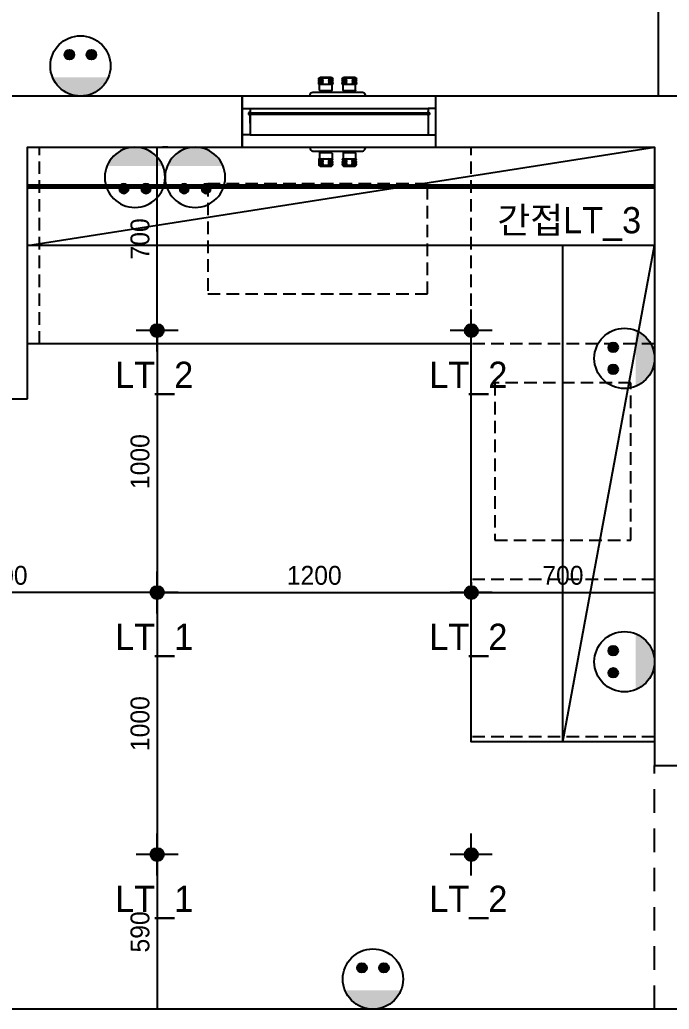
# Model space of a CAD drawing. Header units: millimetres. Extents: x 332171 to 384371, y 54317 to 89920.
# Drawn here: x 372525 to 375007, y 65689 to 69465 of the extents above; entities that cross this region are included whole.
import ezdxf

# ---------------------------------------------------------------- set-up
doc = ezdxf.new("R2010")
doc.units = ezdxf.units.MM
doc.header["$LTSCALE"] = 60
doc.linetypes.add('DH-HID2', pattern=[1.2, 0.8, -0.4])
doc.linetypes.add('HID', pattern=[2.5, 1.5, -1])
for name, color, linetype in [('04-WIN', 4, 'Continuous'), ('07-DIM WAL', 5, 'Continuous'), ('2CONTINUOUS', 2, 'Continuous'), ('3.기호.계단선', 30, 'Continuous'), ('F-DOOR', 6, 'Continuous'), ('fin', 5, 'Continuous'), ('FU-FURM', 251, 'DH-HID2'), ('RC-LIGHT', 7, 'Continuous'), ('설비', 140, 'Continuous')]:
    doc.layers.add(name, color=color, linetype=linetype)
doc.styles.add('YOURNAME', font='HY울릉도M.TTF')
doc.styles.add('코레일둥고', font='Korail_Round_Gothic_Medium.ttf')
doc.dimstyles.new('40', dxfattribs={"dimscale": 40, "dimtxt": 1.8, "dimasz": 0.9, "dimexe": 0.5, "dimexo": 1, "dimgap": 0.7, "dimtad": 1, "dimdec": 0, "dimzin": 0, "dimdsep": 46, "dimtxsty": 'YOURNAME', "dimblk": 'NONE', "dimcen": 0, "dimclrd": 1, "dimclre": 1, "dimclrt": 7, "dimadec": 0, "dimazin": 0, "dimtfac": 1, "dimtdec": 0, "dimtix": 1, "dimtmove": 2, "dimatfit": 3, "dimldrblk": 'NONE', "dimfxl": 1, "dimtolj": 1, "dimtzin": 0, "dimarcsym": 0})

# ---------------------------------------------------------------- blocks, each defined once
blk = doc.blocks.new('A$C004A4CAE')
at = {"layer": 'fin', "color": 6}
for p, q in [((36, 69), (36, 70)), ((84, 69), (36, 69)), ((51, 63), (36, 63)), ((51, 57), (36, 57)), ((51, 51), (36, 51)), ((36, 23), (36, 45)), ((84, 45), (36, 45)), ((82, 72), (38, 72)), ((84, 63), (69, 63)), ((84, 57), (69, 57)), ((84, 51), (69, 51)), ((84, 69), (84, 70)), ((84, 23), (84, 45)), ((126, 69), (126, 70)), ((174, 69), (126, 69)), ((141, 63), (126, 63)), ((141, 57), (126, 57)), ((141, 51), (126, 51)), ((174, 45), (126, 45)), ((126, 23), (126, 45)), ((172, 72), (128, 72)), ((174, 63), (159, 63)), ((174, 57), (159, 57)), ((174, 51), (159, 51)), ((174, 69), (174, 70)), ((174, 23), (174, 45)), ((0, 0), (0, 5)), ((200, 15), (10, 15)), ((82, 21), (38, 21)), ((43, 15), (43, 21)), ((77, 15), (77, 21)), ((172, 21), (128, 21)), ((133, 15), (133, 21)), ((167, 15), (167, 21)), ((210, 0), (210, 5))]:
    blk.add_line(p, q, dxfattribs=at)
for centre, radius, start, end in [((36, 66), 3, 90, 270), ((36, 60), 3, 90, 270), ((36, 54), 3, 90, 270), ((36, 48), 3, 90, 270), ((38, 70), 2, 90, 180), ((51, 66), 3, 90, 270), ((51, 60), 3, 90, 270), ((51, 54), 3, 90, 270), ((51, 48), 3, 90, 270), ((69, 66), 3, 270, 90), ((69, 60), 3, 270, 90), ((69, 54), 3, 270, 90), ((69, 48), 3, 270, 90), ((82, 70), 2, 0, 90), ((84, 66), 3, 270, 90), ((84, 60), 3, 270, 90), ((84, 54), 3, 270, 90), ((84, 48), 3, 270, 90), ((126, 66), 3, 90, 270), ((126, 60), 3, 90, 270), ((126, 54), 3, 90, 270), ((126, 48), 3, 90, 270), ((128, 70), 2, 90, 180), ((141, 66), 3, 90, 270), ((141, 60), 3, 90, 270), ((141, 54), 3, 90, 270), ((141, 48), 3, 90, 270), ((159, 66), 3, 270, 90), ((159, 60), 3, 270, 90), ((159, 54), 3, 270, 90), ((159, 48), 3, 270, 90), ((172, 70), 2, 0, 90), ((174, 66), 3, 270, 90), ((174, 60), 3, 270, 90), ((174, 54), 3, 270, 90), ((174, 48), 3, 270, 90), ((10, 5), 10, 90, 180), ((38, 23), 2, 180, 270), ((82, 23), 2, 270, 0), ((128, 23), 2, 180, 270), ((172, 23), 2, 270, 0), ((200, 5), 10, 0, 90)]:
    blk.add_arc(centre, radius, start, end, dxfattribs=at)
blk = doc.blocks.new('floorplan')
at = {"color": 8}
blk.add_lwpolyline([(381707.9, 102835.4), (381857.9, 102835.4), (381857.9, 101585.4), (381707.9, 101585.4)], close=True, dxfattribs=at)
at = {"layer": '04-WIN'}
blk.add_lwpolyline([(380117.9, 101390.4), (380857.9, 101390.4), (380857.9, 101585.4), (380117.9, 101585.4)], close=True, dxfattribs=at)
at = {"layer": '2CONTINUOUS'}
for p, q in [((380117.9, 101390.4), (380117.9, 101585.4)), ((380857.9, 101390.4), (380857.9, 101585.4)), ((381905.9, 101585.4), (380857.9, 101585.4)), ((379297.9, 100430.4), (379297.9, 101390.4)), ((379297.9, 101390.4), (380117.9, 101390.4)), ((380857.9, 101390.4), (381692.9, 101390.4)), ((381692.9, 101390.4), (381692.9, 99030.4)), ((378592.9, 100430.4), (379297.9, 100430.4)), ((381692.9, 99030.4), (381905.9, 99030.4)), ((384680.9, 98100.4), (378805.9, 98100.4))]:
    blk.add_line(p, q, dxfattribs=at)
blk.add_lwpolyline([(380117.9, 101585.4), (379097.9, 101585.4), (379097.9, 100630.4), (378592.9, 100630.4)], dxfattribs=at)
at = {"xscale": -1}
blk.add_blockref('A$C004A4CAE', (380587.1, 101585.4), dxfattribs=at)
at = {"rotation": 180}
blk.add_blockref('A$C004A4CAE', (380587.1, 101390.4), dxfattribs=at)
blk = doc.blocks.new('CJSWJD')
at = {"layer": '04-WIN', "linetype": 'Continuous'}
for p, q in [((373375.4, 69126.2), (373405.4, 69126.2)), ((373375.4, 69117.2), (373375.4, 69126.2)), ((373405.4, 69112), (373399.8, 69110.2)), ((373399.8, 69110.2), (373399.8, 69103.8)), ((373401.9, 69109), (373401.9, 69105)), ((374088.8, 69109), (373401.9, 69109)), ((373401.9, 69105), (374088.8, 69105)), ((373405.4, 69126.2), (373405.4, 69112)), ((373405.4, 69126.2), (374085.4, 69126.2)), ((373405.4, 69112.8), (373408.1, 69111.4)), ((373408.1, 69111.4), (373408.6, 69110.4)), ((373408.6, 69110.4), (373409.2, 69109)), ((373408.6, 69103.6), (373409.2, 69105)), ((374082.1, 69110.4), (374081.5, 69109)), ((374082.1, 69103.6), (374081.5, 69105)), ((374082.6, 69111.4), (374082.1, 69110.4)), ((374085.4, 69112.8), (374082.6, 69111.4)), ((374085.4, 69126.2), (374085.4, 69112)), ((374115.4, 69126.2), (374085.4, 69126.2)), ((374085.4, 69126.2), (374085.4, 69112)), ((374085.4, 69112), (374090.9, 69110.2)), ((374088.8, 69109), (374088.8, 69105)), ((374088.8, 69105), (374088.8, 69109)), ((374090.9, 69110.2), (374090.9, 69103.8)), ((374115.4, 69117.2), (374115.4, 69126.2)), ((373399.8, 69103.8), (373405.4, 69102)), ((373405.4, 69101.2), (373408.1, 69102.6)), ((373405.4, 69102), (373405.4, 69026.2)), ((373405.4, 69071), (373405.4, 69102)), ((373408.1, 69102.6), (373408.6, 69103.6)), ((374082.6, 69102.6), (374082.1, 69103.6)), ((374085.4, 69101.2), (374082.6, 69102.6)), ((374090.9, 69103.8), (374085.4, 69102)), ((374085.4, 69102), (374085.4, 69026.2)), ((373375.4, 69026.2), (373375.4, 69035.2)), ((374115.4, 69026.2), (374115.4, 69035.2)), ((373405.4, 69026.2), (373375.4, 69026.2)), ((373405.4, 69026.2), (374085.4, 69026.2)), ((374085.4, 69026.2), (374115.4, 69026.2))]:
    blk.add_line(p, q, dxfattribs=at)
at = {"layer": 'F-DOOR', "color": 8}
for points in [[(372555.4, 68978.7), (374950.4, 68978.7), (374950.4, 66708.7), (374250.4, 66708.7), (374250.4, 68228.7), (372555.4, 68228.7), (372555.4, 68978.7)], [(374600.4, 66708.7), (374600.4, 68603.7), (372555.4, 68603.7), (372555.4, 68978.7), (374950.4, 68978.7), (374950.4, 66708.7), (374600.4, 66708.7), (374950.4, 68603.7), (374600.4, 68603.7)], [(372555.4, 68603.7), (374950.4, 68978.7)]]:
    blk.add_lwpolyline(points, dxfattribs=at)
at = {"layer": 'FU-FURM', "color": 8}
for p, q in [((372600.4, 68228.7), (372600.4, 68978.7)), ((373050.4, 68228.7), (373050.4, 68978.7)), ((374250.4, 68228.7), (374250.4, 68978.7)), ((374950.4, 68228.7), (374250.4, 68228.7)), ((374950.4, 67328.7), (374250.4, 67328.7)), ((374950.4, 67328.7), (374250.4, 67328.7)), ((374950.4, 66728.7), (374250.4, 66728.7))]:
    blk.add_line(p, q, dxfattribs=at)
for points in [[(373243.4, 68418.7), (374083.4, 68418.7), (374083.4, 68838.7), (373243.4, 68838.7)], [(374340.4, 68078.7), (374340.4, 67478.7), (374860.4, 67478.7), (374860.4, 68078.7)]]:
    blk.add_lwpolyline(points, close=True, dxfattribs=at)
blk.add_blockref('floorplan', (-6742.6, -32411.6))
blk = doc.blocks.new('egoo')
at = {"layer": '설비'}
h = blk.add_hatch(color=140, dxfattribs=at)
edge = h.paths.add_edge_path()
edge.add_arc((1015645.3, 443433.7), 22.3, 0, 360)
h = blk.add_hatch(color=140, dxfattribs=at)
edge = h.paths.add_edge_path()
edge.add_arc((1015747.7, 443433.7), 22.3, 0, 360)
h = blk.add_hatch(color=140, dxfattribs=at)
edge = h.paths.add_edge_path()
edge.add_line((1015826.3, 443329.1), (1015566.6, 443329.1))
edge.add_ellipse((1015696.5, 443381.5), major_axis=(99, 99), ratio=1, start_angle=156.9578, end_angle=293.0422)
at = {"layer": '설비', "color": 140}
for centre, radius in [((1015696.5, 443381.5), 140), ((1015645.3, 443433.7), 22.3), ((1015747.7, 443433.7), 22.3)]:
    blk.add_circle(centre, radius, dxfattribs=at)
blk = doc.blocks.new('1')
at = {"linetype": 'Continuous'}
h = blk.add_hatch(color=4, dxfattribs=at)
h.dxf.hatch_style = 1
edge = h.paths.add_edge_path()
edge.add_arc((11539653.5, -14273503.8), 37.5, 0, 360)
at = {"color": 1, "linetype": 'Continuous'}
for p, q in [((11539653.5, -14273637.1), (11539653.5, -14273370.5)), ((11539520.2, -14273503.8), (11539786.8, -14273503.8))]:
    blk.add_line(p, q, dxfattribs=at)
at = {"color": 4, "linetype": 'Continuous'}
for radius in [41.5, 37.5]:
    blk.add_circle((11539653.5, -14273503.8), radius, dxfattribs=at)
blk = doc.blocks.new('*D216')
at = {"layer": '07-DIM WAL', "color": 1, "lineweight": -2}
for p, q in [((373050.4, 68278.7), (373050.4, 67278.7)), ((373090.4, 68278.7), (373070.4, 68278.7)), ((373090.4, 67278.7), (373070.4, 67278.7))]:
    blk.add_line(p, q, dxfattribs=at)
at = {"layer": 'Defpoints', "color": 0}
for p in [(373050.4, 68278.7), (373050.4, 67278.7), (373050.4, 67278.7)]:
    blk.add_point(p, dxfattribs=at)
at = {"layer": '07-DIM WAL', "color": 7, "insert": (372984.9, 67778.7), "char_height": 72, "attachment_point": 5, "rotation": 90, "style": 'YOURNAME'}
blk.add_mtext('\\A1;1000', dxfattribs=at)
blk = doc.blocks.new('_None')
blk = doc.blocks.new('*D217')
at = {"layer": '07-DIM WAL', "color": 1, "lineweight": -2}
for p, q in [((373050.4, 67318.7), (373050.4, 67298.7)), ((374250.4, 67318.7), (374250.4, 67298.7)), ((373050.4, 67278.7), (374250.4, 67278.7))]:
    blk.add_line(p, q, dxfattribs=at)
at = {"layer": 'Defpoints', "color": 0}
for p in [(373050.4, 67278.7), (374250.4, 67278.7), (374250.4, 67278.7)]:
    blk.add_point(p, dxfattribs=at)
at = {"layer": '07-DIM WAL', "color": 7, "insert": (373650.4, 67344.2), "char_height": 72, "attachment_point": 5, "style": 'YOURNAME'}
blk.add_mtext('\\A1;1200', dxfattribs=at)
blk = doc.blocks.new('*D218')
at = {"layer": '07-DIM WAL', "color": 1, "lineweight": -2}
for p, q in [((374250.4, 67318.7), (374250.4, 67298.7)), ((374950.4, 67318.7), (374950.4, 67298.7)), ((374250.4, 67278.7), (374950.4, 67278.7))]:
    blk.add_line(p, q, dxfattribs=at)
at = {"layer": 'Defpoints', "color": 0}
for p in [(374250.4, 67278.7), (374950.4, 67278.7), (374950.4, 67278.7)]:
    blk.add_point(p, dxfattribs=at)
at = {"layer": '07-DIM WAL', "color": 7, "insert": (374600.4, 67344.2), "char_height": 72, "attachment_point": 5, "style": 'YOURNAME'}
blk.add_mtext('\\A1;700', dxfattribs=at)
blk = doc.blocks.new('*D219')
at = {"layer": '07-DIM WAL', "color": 1, "lineweight": -2}
for p, q in [((371850.4, 67318.7), (371850.4, 67298.7)), ((373050.4, 67318.7), (373050.4, 67298.7)), ((373050.4, 67278.7), (371850.4, 67278.7))]:
    blk.add_line(p, q, dxfattribs=at)
at = {"layer": 'Defpoints', "color": 0}
for p in [(371850.4, 67278.7), (371850.4, 67278.7), (373050.4, 67278.7)]:
    blk.add_point(p, dxfattribs=at)
at = {"layer": '07-DIM WAL', "color": 7, "insert": (372450.4, 67344.2), "char_height": 72, "attachment_point": 5, "style": 'YOURNAME'}
blk.add_mtext('\\A1;1200', dxfattribs=at)
blk = doc.blocks.new('*D220')
at = {"layer": '07-DIM WAL', "color": 1, "lineweight": -2}
for p, q in [((373050.4, 68278.7), (373050.4, 68978.7)), ((373090.4, 68978.7), (373070.4, 68978.7)), ((373090.4, 68278.7), (373070.4, 68278.7))]:
    blk.add_line(p, q, dxfattribs=at)
at = {"layer": 'Defpoints', "color": 0}
for p in [(373050.4, 68978.7), (373050.4, 68978.7), (373050.4, 68278.7)]:
    blk.add_point(p, dxfattribs=at)
at = {"layer": '07-DIM WAL', "color": 7, "insert": (372984.9, 68628.7), "char_height": 72, "attachment_point": 5, "rotation": 90, "style": 'YOURNAME'}
blk.add_mtext('\\A1;700', dxfattribs=at)
blk = doc.blocks.new('*D221')
at = {"layer": '07-DIM WAL', "color": 1, "lineweight": -2}
for p, q in [((373050.4, 67278.7), (373050.4, 66278.7)), ((373090.4, 67278.7), (373070.4, 67278.7)), ((373090.4, 66278.7), (373070.4, 66278.7))]:
    blk.add_line(p, q, dxfattribs=at)
at = {"layer": 'Defpoints', "color": 0}
for p in [(373050.4, 67278.7), (373050.4, 66278.7), (373050.4, 66278.7)]:
    blk.add_point(p, dxfattribs=at)
at = {"layer": '07-DIM WAL', "color": 7, "insert": (372984.9, 66778.7), "char_height": 72, "attachment_point": 5, "rotation": 90, "style": 'YOURNAME'}
blk.add_mtext('\\A1;1000', dxfattribs=at)
blk = doc.blocks.new('*D222')
at = {"layer": '07-DIM WAL', "color": 1, "lineweight": -2}
for p, q in [((373050.4, 66278.7), (373050.4, 65688.7)), ((373090.4, 66278.7), (373070.4, 66278.7)), ((373090.4, 65688.7), (373070.4, 65688.7))]:
    blk.add_line(p, q, dxfattribs=at)
at = {"layer": 'Defpoints', "color": 0}
for p in [(373050.4, 66278.7), (373050.4, 65688.7), (373050.4, 65688.7)]:
    blk.add_point(p, dxfattribs=at)
at = {"layer": '07-DIM WAL', "color": 7, "insert": (372984.9, 65983.7), "char_height": 72, "attachment_point": 5, "rotation": 90, "style": 'YOURNAME'}
blk.add_mtext('\\A1;590', dxfattribs=at)

msp = doc.modelspace()

# ---------------------------------------------------------------- linework, layer by layer
at = {"layer": '3.기호.계단선', "color": 10, "linetype": 'HID', "const_width": 20}
msp.add_lwpolyline([(372555.4, 68828.7), (374950.4, 68828.7)], dxfattribs=at)
at = {"layer": '3.기호.계단선', "linetype": 'HID'}
msp.add_lwpolyline([(374950.4, 66618.7), (375163.4, 66618.7), (375163.4, 65688.7), (374950.4, 65688.7)], close=True, dxfattribs=at)

# ---------------------------------------------------------------- block references
msp.add_blockref('CJSWJD', (0, 0))
at = {"layer": 'RC-LIGHT', "xscale": 0.6024096385271789, "yscale": 0.6024096385271789, "zscale": 0.6024096385271789, "rotation": 90.00000000000001}
for p in [(-8225445.9, -6883319.8), (-8224245.9, -6883319.8), (-8225445.9, -6884319.8), (-8224245.9, -6884319.8), (-8225445.9, -6885319.8), (-8224245.9, -6885319.8)]:
    msp.add_blockref('1', p, dxfattribs=at)
at = {"layer": '설비', "color": 140, "xscale": 0.8214285869294655, "yscale": 0.8214285869294655, "zscale": 0.8214285869294655}
for p in [(-461565, -294917.5), (-460447.6, -298402.5)]:
    msp.add_blockref('egoo', p, dxfattribs=at)
at = {"layer": '설비', "color": 140, "yscale": 0.8214285869294655, "zscale": 0.8214285869294655}
for p, xscale, rotation in [((-461356.8, 433069.9), -0.8214285869294655, 180), ((-461126.8, 433069.9), -0.8214285869294655, 180), ((739041.6, -766149.4), 0.8214285869294655, 90), ((739041.6, -767307.3), 0.8214285869294655, 90)]:
    msp.add_blockref('egoo', p, dxfattribs=dict(at, xscale=xscale, rotation=rotation))

# ---------------------------------------------------------------- texts
at = {"layer": '3.기호.계단선', "style": '코레일둥고'}
for s, p in [('간접LT_3', (374350, 68650)), ('LT_2', (372890, 68060)), ('LT_2', (374090, 68060)), ('LT_1', (372890, 67060)), ('LT_2', (374090, 67060)), ('LT_1', (372890, 66060)), ('LT_2', (374090, 66060))]:
    msp.add_text(s, height=100, dxfattribs=at).set_placement(p)

# ---------------------------------------------------------------- dimensions: what is measured, and where the dimension line sits
at = {"layer": '07-DIM WAL'}
for base, p1, p2, picture, middle in [((373050.4, 68978.7), (373050.4, 68278.7), (373050.4, 68978.7), '*D220', (372984.9, 68628.7)), ((373050.4, 67278.7), (373050.4, 68278.7), (373050.4, 67278.7), '*D216', (372984.9, 67778.7)), ((373050.4, 66278.7), (373050.4, 67278.7), (373050.4, 66278.7), '*D221', (372984.9, 66778.7)), ((373050.4, 65688.7), (373050.4, 66278.7), (373050.4, 65688.7), '*D222', (372984.9, 65983.7))]:
    dim = msp.add_linear_dim(base=base, p1=p1, p2=p2, angle=90, dimstyle='40', override={"dimfxl": 1.25}, dxfattribs=at)
    dim.commit()
    dim.dimension.update_dxf_attribs({"geometry": picture, "text_midpoint": middle})
for base, p1, p2, picture, middle in [((371850.4, 67278.7), (373050.4, 67278.7), (371850.4, 67278.7), '*D219', (372450.4, 67344.2)), ((374250.4, 67278.7), (373050.4, 67278.7), (374250.4, 67278.7), '*D217', (373650.4, 67344.2)), ((374950.4, 67278.7), (374250.4, 67278.7), (374950.4, 67278.7), '*D218', (374600.4, 67344.2))]:
    dim = msp.add_linear_dim(base=base, p1=p1, p2=p2, dimstyle='40', override={"dimfxl": 1.25}, dxfattribs=at)
    dim.commit()
    dim.dimension.update_dxf_attribs({"geometry": picture, "text_midpoint": middle})

doc.saveas('drawing.dxf')
